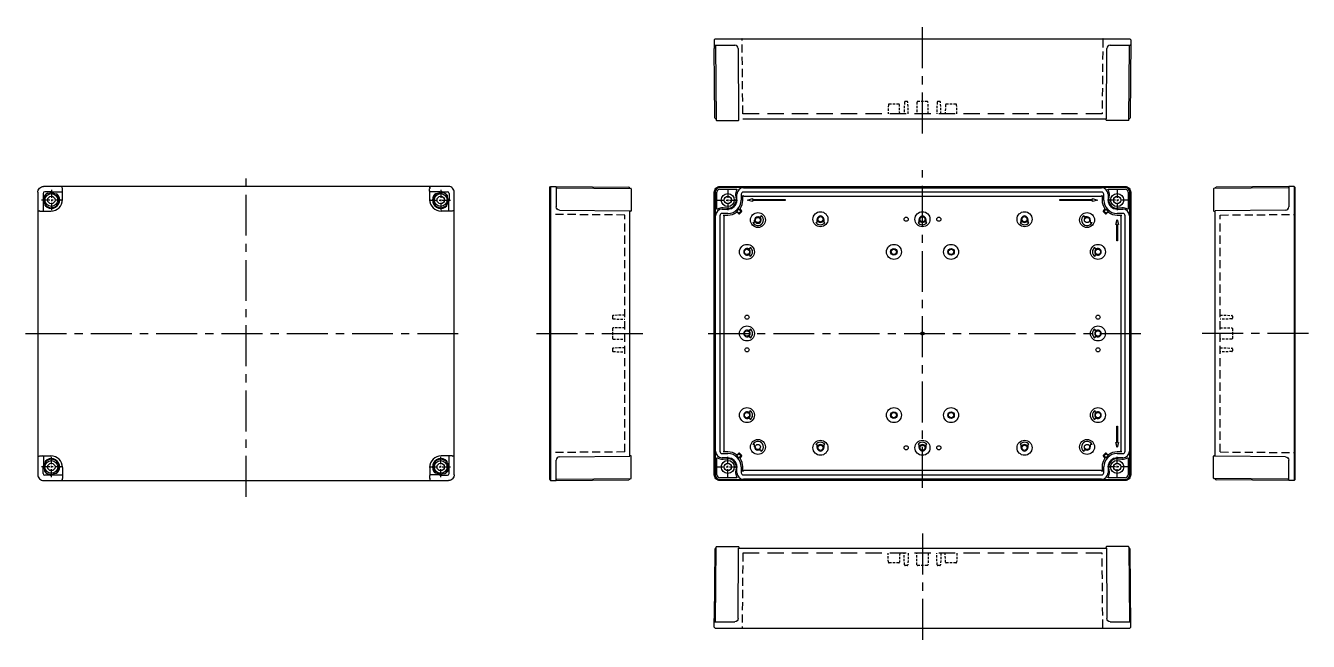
# Model space of a CAD drawing. Extents: x 0 to 785, y 1 to 378.
import ezdxf

# ---------------------------------------------------------------- set-up
doc = ezdxf.new("R2010")
doc.units = 0
doc.header["$LTSCALE"] = 20
doc.linetypes.add('CENTER', pattern=[2, 1.25, -0.25, 0.25, -0.25])
doc.linetypes.add('HIDDEN', pattern=[0.375, 0.25, -0.125])
for name, color, linetype in [('L1', 7, 'CONTINUOUS'), ('L2', 1, 'HIDDEN'), ('L6', 1, 'CENTER')]:
    doc.layers.add(name, color=color, linetype=linetype)

msp = doc.modelspace()

# ---------------------------------------------------------------- linework, layer by layer
at = {"layer": 'L1'}
for p, q in [((422.06, 369.78), (421.46, 369.19)), ((422.06, 369.78), (675.96, 369.78)), ((675.96, 369.78), (676.55, 369.19)), ((421.46, 369.19), (421.49, 365.78)), ((421.49, 365.78), (434.04, 365.78)), ((421.49, 365.78), (421.51, 363.8)), ((421.49, 365.78), (421.49, 365.78)), ((421.88, 321.28), (421.51, 363.8)), ((422.2, 365.49), (422.59, 320.08)), ((436.01, 363.8), (436.39, 320.78)), ((661.63, 320.78), (662.01, 363.8)), ((664.01, 365.78), (676.12, 365.78)), ((675.43, 320.08), (675.82, 365.49)), ((676.55, 369.19), (676.14, 321.28)), ((422.38, 320.78), (422.59, 320.78)), ((425.39, 319.78), (436.3, 319.78)), ((436.6, 320.08), (436.6, 320.78)), ((438.99, 320.78), (661.63, 320.78)), ((661.42, 320.08), (661.41, 320.78)), ((672.63, 319.78), (661.72, 319.78)), ((675.73, 320.79), (675.43, 320.79)), ((7.13, 275.76), (7.13, 102.67)), ((10.32, 275.03), (10.32, 271.75)), ((258.72, 279.26), (10.63, 279.26)), ((14.65, 276.08), (11.37, 276.08)), ((13.21, 275.12), (14.72, 275.38)), ((15.91, 276.08), (14.65, 276.08)), ((15.9, 275.79), (15.89, 275.66)), ((15.89, 275.66), (15.89, 275.65)), ((15.89, 275.65), (15.89, 275.43)), ((15.89, 275.43), (18.11, 274.84)), ((15.91, 275.82), (15.9, 275.79)), ((15.91, 276.08), (16.1, 275.89)), ((15.91, 276.08), (15.91, 275.82)), ((16.1, 275.89), (21.94, 275.89)), ((22.05, 278.84), (21.68, 279.21)), ((21.75, 278.14), (21.97, 278.14)), ((21.94, 275.89), (22.17, 276.12)), ((21.97, 276.12), (22.19, 276.21)), ((22.17, 276.12), (21.97, 276.12)), ((22.17, 271.22), (22.17, 276.12)), ((22.19, 276.21), (22.27, 276.42)), ((22.27, 276.42), (22.27, 277.84)), ((247.08, 276.42), (247.08, 277.84)), ((247.17, 276.21), (247.08, 276.42)), ((247.38, 276.12), (247.17, 276.21)), ((247.18, 271.22), (247.18, 276.12)), ((247.18, 276.12), (247.38, 276.12)), ((247.42, 275.89), (247.18, 276.12)), ((247.31, 278.84), (247.68, 279.21)), ((247.6, 278.14), (247.38, 278.14)), ((253.25, 275.89), (247.42, 275.89)), ((253.47, 275.43), (251.25, 274.84)), ((253.45, 276.08), (253.25, 275.89)), ((253.45, 276.08), (254.71, 276.08)), ((253.45, 276.08), (253.45, 275.82)), ((253.45, 275.82), (253.45, 275.79)), ((253.45, 275.79), (253.47, 275.66)), ((253.47, 275.66), (253.47, 275.65)), ((253.47, 275.65), (253.47, 275.43)), ((256.15, 275.12), (254.64, 275.38)), ((254.71, 276.08), (257.99, 276.08)), ((259.04, 275.03), (259.04, 271.75)), ((262.22, 102.67), (262.22, 275.76)), ((320.66, 278.67), (321.26, 279.26)), ((320.66, 99.77), (320.66, 278.67)), ((321.26, 279.26), (321.26, 99.17)), ((321.26, 279.26), (324.66, 279.23)), ((324.66, 279.23), (369.17, 278.84)), ((324.66, 275.73), (324.66, 266.71)), ((324.96, 278.53), (370.36, 278.13)), ((370.66, 275.33), (370.66, 264.43)), ((421.46, 102.67), (421.46, 275.76)), ((422.06, 275.77), (422.06, 102.67)), ((423.06, 265.63), (423.06, 275.77)), ((424.96, 279.26), (673.05, 279.26)), ((673.06, 278.67), (424.96, 278.67)), ((424.96, 277.67), (435.1, 277.67)), ((439.36, 278.49), (658.66, 278.49)), ((658.66, 275.84), (439.36, 275.84)), ((662.92, 277.67), (673.06, 277.67)), ((674.96, 275.77), (674.96, 265.63)), ((675.96, 102.67), (675.96, 275.77)), ((676.55, 275.76), (676.55, 102.67)), ((727.36, 275.33), (727.36, 264.43)), ((773.06, 278.53), (727.65, 278.13)), ((728.36, 278.34), (728.36, 278.14)), ((773.36, 279.23), (728.85, 278.84)), ((776.76, 279.26), (773.36, 279.23)), ((773.36, 275.73), (773.36, 266.71)), ((776.76, 279.26), (776.76, 99.17)), ((777.36, 278.67), (776.76, 279.26)), ((777.36, 99.77), (777.36, 278.67)), ((10.31, 271.74), (10.31, 270.49)), ((10.57, 270.49), (10.31, 270.49)), ((10.51, 270.29), (10.31, 270.49)), ((10.51, 264.46), (10.51, 270.29)), ((10.61, 270.49), (10.57, 270.49)), ((10.73, 270.5), (10.61, 270.49)), ((10.75, 270.51), (10.73, 270.5)), ((10.97, 270.51), (10.75, 270.51)), ((11.56, 268.29), (10.97, 270.51)), ((11.01, 271.67), (11.28, 273.18)), ((257.8, 268.29), (258.39, 270.51)), ((258.35, 271.67), (258.08, 273.18)), ((258.39, 270.51), (258.61, 270.51)), ((258.61, 270.51), (258.62, 270.5)), ((258.62, 270.5), (258.75, 270.49)), ((258.75, 270.49), (258.79, 270.49)), ((258.79, 270.49), (259.04, 270.49)), ((258.85, 270.29), (259.04, 270.49)), ((258.85, 264.46), (258.85, 270.29)), ((259.04, 271.74), (259.04, 270.49)), ((434.54, 273.87), (434.82, 271.59)), ((435.34, 270.97), (435.34, 274.47)), ((437.98, 274.47), (437.98, 270.97)), ((438.96, 270.97), (438.96, 273.84)), ((439.56, 273.24), (658.46, 273.24)), ((441.76, 270.97), (444.8, 271.87)), ((444.8, 270.07), (441.76, 270.97)), ((444.8, 271.87), (444.8, 271.27)), ((444.8, 271.27), (464.8, 271.27)), ((464.8, 270.67), (444.8, 270.67)), ((444.8, 270.67), (444.8, 270.07)), ((464.8, 271.27), (464.8, 270.67)), ((633.22, 271.27), (653.22, 271.27)), ((633.22, 270.67), (633.22, 271.27)), ((653.22, 270.67), (633.22, 270.67)), ((653.22, 271.87), (656.26, 270.97)), ((653.22, 271.27), (653.22, 271.87)), ((656.26, 270.97), (653.22, 270.07)), ((653.22, 270.07), (653.22, 270.67)), ((659.06, 273.84), (659.06, 270.97)), ((660.04, 270.97), (660.04, 274.47)), ((662.68, 274.47), (662.68, 270.97)), ((663.2, 271.59), (663.48, 273.87)), ((7.18, 264.71), (7.55, 264.34)), ((8.26, 264.42), (8.26, 264.64)), ((8.56, 264.12), (9.97, 264.12)), ((10.51, 264.46), (10.27, 264.22)), ((10.27, 264.42), (10.27, 264.22)), ((10.27, 264.22), (15.17, 264.22)), ((259.08, 264.22), (254.18, 264.22)), ((258.85, 264.46), (259.08, 264.22)), ((259.08, 264.42), (259.08, 264.22)), ((260.8, 264.12), (259.38, 264.12)), ((261.1, 264.42), (261.1, 264.64)), ((262.18, 264.71), (261.81, 264.34)), ((320.66, 266.22), (320.66, 266.22)), ((320.66, 265.87), (320.66, 265.87)), ((320.66, 262.74), (320.66, 262.74)), ((326.64, 264.71), (369.66, 264.34)), ((369.66, 114.09), (369.66, 264.34)), ((370.36, 264.13), (369.66, 264.12)), ((422.24, 117.07), (422.24, 261.37)), ((424.88, 261.37), (424.88, 117.07)), ((426.26, 265.39), (429.76, 265.39)), ((429.76, 262.74), (426.26, 262.74)), ((429.14, 265.9), (426.85, 266.18)), ((426.89, 261.76), (429.76, 261.76)), ((427.49, 117.27), (427.49, 261.16)), ((436.56, 262.49), (435.44, 263.44)), ((436.54, 263.02), (435.45, 263.93)), ((436.8, 265.27), (437.71, 264.18)), ((437.69, 263.78), (436.95, 263.03)), ((438.22, 263.76), (436.97, 262.51)), ((437.29, 265.29), (438.23, 264.16)), ((448.21, 260.72), (450.21, 260.72)), ((450.21, 260.72), (450.21, 260.86)), ((647.78, 260.69), (647.78, 261.45)), ((647.81, 260.72), (647.78, 260.69)), ((649.48, 260.69), (647.78, 260.69)), ((647.81, 260.86), (647.81, 260.72)), ((647.81, 260.72), (649.81, 260.72)), ((659.79, 264.16), (660.73, 265.29)), ((661.05, 262.51), (659.8, 263.76)), ((660.31, 264.18), (661.22, 265.27)), ((661.07, 263.03), (660.33, 263.78)), ((662.58, 263.44), (661.46, 262.49)), ((662.57, 263.93), (661.48, 263.02)), ((668.26, 265.39), (671.76, 265.39)), ((671.76, 262.74), (668.26, 262.74)), ((668.26, 261.76), (671.13, 261.76)), ((671.17, 266.18), (668.88, 265.9)), ((670.53, 261.16), (670.53, 117.27)), ((673.14, 117.07), (673.14, 261.37)), ((675.78, 261.37), (675.78, 117.07)), ((727.65, 264.13), (728.36, 264.12)), ((771.37, 264.71), (728.36, 264.34)), ((728.36, 114.09), (728.36, 264.34)), ((777.36, 266.22), (777.36, 266.22)), ((777.36, 265.87), (777.36, 265.87)), ((777.36, 262.74), (777.36, 262.74)), ((445.69, 257.22), (446.21, 257.22)), ((446.21, 257.22), (446.21, 258.72)), ((484.32, 257.2), (484.52, 257.2)), ((484.52, 257.2), (484.52, 258.98)), ((488.5, 258.98), (488.5, 257.2)), ((488.5, 257.2), (488.7, 257.2)), ((547.04, 257.19), (546.28, 257.19)), ((546.82, 257.2), (547.02, 257.2)), ((547.02, 257.2), (547.02, 258.98)), ((547.02, 257.2), (547.04, 257.19)), ((547.04, 258.88), (547.04, 257.19)), ((550.98, 257.19), (550.98, 258.88)), ((551, 257.2), (550.98, 257.19)), ((551.74, 257.19), (550.98, 257.19)), ((551, 258.98), (551, 257.2)), ((551, 257.2), (551.2, 257.2)), ((609.54, 257.19), (608.78, 257.19)), ((609.32, 257.2), (609.52, 257.2)), ((609.52, 257.2), (609.52, 258.98)), ((609.52, 257.2), (609.54, 257.19)), ((609.54, 258.88), (609.54, 257.19)), ((613.48, 257.19), (613.48, 258.88)), ((613.5, 257.2), (613.48, 257.19)), ((614.24, 257.19), (613.48, 257.19)), ((613.5, 258.98), (613.5, 257.2)), ((613.5, 257.2), (613.7, 257.2)), ((651.81, 258.72), (651.81, 257.22)), ((651.81, 257.22), (652.33, 257.22)), ((667.36, 255.93), (668.26, 258.97)), ((667.96, 255.93), (667.36, 255.93)), ((667.96, 245.93), (667.96, 255.93)), ((668.26, 258.97), (669.16, 255.93)), ((668.56, 255.93), (668.56, 245.93)), ((669.16, 255.93), (668.56, 255.93)), ((668.56, 245.93), (667.96, 245.93)), ((441.75, 241.2), (443.52, 241.2)), ((443.52, 237.23), (441.75, 237.23)), ((443.52, 241.2), (443.52, 241.4)), ((443.52, 237.03), (443.52, 237.23)), ((654.5, 241.4), (654.5, 241.2)), ((654.5, 241.2), (656.27, 241.2)), ((654.5, 237.23), (654.5, 237.03)), ((656.27, 237.23), (654.5, 237.23)), ((441.75, 191.2), (443.52, 191.2)), ((443.52, 191.2), (443.52, 191.4)), ((654.5, 191.4), (654.5, 191.2)), ((654.5, 191.2), (656.27, 191.2)), ((443.52, 187.23), (441.75, 187.23)), ((443.52, 187.03), (443.52, 187.23)), ((654.5, 187.23), (654.5, 187.03)), ((656.27, 187.23), (654.5, 187.23)), ((441.75, 141.2), (443.52, 141.2)), ((443.52, 137.23), (441.75, 137.23)), ((443.52, 141.2), (443.52, 141.4)), ((443.52, 137.03), (443.52, 137.23)), ((654.5, 141.4), (654.5, 141.2)), ((654.5, 141.2), (656.27, 141.2)), ((654.5, 137.23), (654.5, 137.03)), ((656.27, 137.23), (654.5, 137.23)), ((667.96, 122.5), (667.96, 132.5)), ((667.96, 132.5), (668.56, 132.5)), ((668.56, 132.5), (668.56, 122.5)), ((446.21, 121.22), (445.69, 121.22)), ((446.21, 119.72), (446.21, 121.22)), ((484.52, 121.23), (484.32, 121.23)), ((484.52, 119.45), (484.52, 121.23)), ((488.7, 121.23), (488.5, 121.23)), ((488.5, 121.23), (488.5, 119.45)), ((547.02, 121.23), (546.82, 121.23)), ((547.02, 119.45), (547.02, 121.23)), ((551.2, 121.23), (551, 121.23)), ((551, 121.23), (551, 119.45)), ((609.52, 121.23), (609.32, 121.23)), ((609.52, 119.45), (609.52, 121.23)), ((613.7, 121.23), (613.5, 121.23)), ((613.5, 121.23), (613.5, 119.45)), ((652.33, 121.22), (651.81, 121.22)), ((651.81, 121.22), (651.81, 119.72)), ((667.36, 122.5), (667.96, 122.5)), ((668.26, 119.47), (667.36, 122.5)), ((669.16, 122.5), (668.26, 119.47)), ((668.56, 122.5), (669.16, 122.5)), ((7.18, 113.72), (7.55, 114.09)), ((8.26, 114.01), (8.26, 113.79)), ((8.56, 114.31), (9.97, 114.31)), ((10.27, 114.01), (10.27, 114.21)), ((10.51, 113.98), (10.27, 114.21)), ((10.27, 114.21), (15.17, 114.21)), ((10.51, 113.98), (10.51, 108.14)), ((11.56, 110.15), (10.97, 107.93)), ((259.08, 114.21), (254.18, 114.21)), ((257.8, 110.15), (258.39, 107.93)), ((258.85, 113.98), (259.08, 114.21)), ((258.85, 113.98), (258.85, 108.14)), ((259.08, 114.01), (259.08, 114.21)), ((260.8, 114.31), (259.38, 114.31)), ((261.1, 114.01), (261.1, 113.79)), ((262.18, 113.72), (261.81, 114.09)), ((320.66, 115.69), (320.66, 115.69)), ((320.66, 112.57), (320.66, 112.57)), ((320.66, 112.21), (320.66, 112.21)), ((324.66, 102.7), (324.66, 111.72)), ((326.64, 113.72), (369.66, 114.09)), ((370.36, 114.3), (369.66, 114.31)), ((370.66, 103.1), (370.66, 114)), ((423.06, 102.67), (423.06, 112.8)), ((426.26, 115.69), (429.76, 115.69)), ((429.76, 113.04), (426.26, 113.04)), ((426.85, 112.25), (429.14, 112.53)), ((429.76, 116.67), (426.89, 116.67)), ((435.44, 114.99), (436.56, 115.94)), ((435.45, 114.5), (436.54, 115.42)), ((437.71, 114.25), (436.8, 113.16)), ((436.95, 115.4), (437.69, 114.65)), ((436.97, 115.92), (438.22, 114.67)), ((438.23, 114.27), (437.29, 113.14)), ((450.21, 117.72), (448.21, 117.72)), ((450.21, 117.57), (450.21, 117.72)), ((647.81, 117.72), (647.81, 117.57)), ((649.81, 117.72), (647.81, 117.72)), ((660.73, 113.14), (659.79, 114.27)), ((659.8, 114.67), (661.05, 115.92)), ((661.22, 113.16), (660.31, 114.25)), ((660.33, 114.65), (661.07, 115.4)), ((661.46, 115.94), (662.58, 114.99)), ((661.48, 115.42), (662.57, 114.5)), ((671.13, 116.67), (668.26, 116.67)), ((668.26, 115.69), (671.76, 115.69)), ((671.76, 113.04), (668.26, 113.04)), ((668.88, 112.53), (671.17, 112.25)), ((674.96, 112.8), (674.96, 102.67)), ((727.36, 103.1), (727.36, 114)), ((727.65, 114.3), (728.36, 114.31)), ((771.37, 113.72), (728.36, 114.09)), ((773.36, 102.7), (773.36, 111.72)), ((777.36, 115.69), (777.36, 115.69)), ((777.36, 112.57), (777.36, 112.57)), ((777.36, 112.21), (777.36, 112.21)), ((10.51, 108.14), (10.31, 107.94)), ((10.31, 106.69), (10.31, 107.94)), ((10.57, 107.94), (10.31, 107.94)), ((10.32, 103.4), (10.32, 106.68)), ((10.61, 107.94), (10.57, 107.94)), ((10.73, 107.93), (10.61, 107.94)), ((10.75, 107.93), (10.73, 107.93)), ((10.97, 107.93), (10.75, 107.93)), ((11.01, 106.76), (11.28, 105.25)), ((14.65, 102.35), (11.37, 102.35)), ((13.21, 103.31), (14.72, 103.05)), ((15.91, 102.35), (14.65, 102.35)), ((15.89, 103), (18.11, 103.6)), ((15.89, 102.78), (15.89, 103)), ((15.89, 102.77), (15.89, 102.78)), ((15.9, 102.65), (15.89, 102.77)), ((15.91, 102.61), (15.9, 102.65)), ((15.91, 102.35), (15.91, 102.61)), ((15.91, 102.35), (16.1, 102.55)), ((16.1, 102.55), (21.94, 102.55)), ((21.94, 102.55), (22.17, 102.31)), ((21.97, 102.31), (22.19, 102.22)), ((22.17, 102.31), (21.97, 102.31)), ((22.17, 107.21), (22.17, 102.31)), ((22.19, 102.22), (22.27, 102.01)), ((247.17, 102.22), (247.08, 102.01)), ((247.38, 102.31), (247.17, 102.22)), ((247.18, 107.21), (247.18, 102.31)), ((247.42, 102.55), (247.18, 102.31)), ((247.18, 102.31), (247.38, 102.31)), ((253.25, 102.55), (247.42, 102.55)), ((253.47, 103), (251.25, 103.6)), ((253.45, 102.35), (253.25, 102.55)), ((253.45, 102.65), (253.47, 102.77)), ((253.45, 102.61), (253.45, 102.65)), ((253.45, 102.35), (253.45, 102.61)), ((253.45, 102.35), (254.71, 102.35)), ((253.47, 102.78), (253.47, 103)), ((253.47, 102.77), (253.47, 102.78)), ((256.15, 103.31), (254.64, 103.05)), ((254.71, 102.35), (257.99, 102.35)), ((258.35, 106.76), (258.08, 105.25)), ((258.39, 107.93), (258.61, 107.93)), ((258.61, 107.93), (258.62, 107.93)), ((258.62, 107.93), (258.75, 107.94)), ((258.75, 107.94), (258.79, 107.94)), ((258.79, 107.94), (259.04, 107.94)), ((258.85, 108.14), (259.04, 107.94)), ((259.04, 106.69), (259.04, 107.94)), ((259.04, 103.4), (259.04, 106.68)), ((434.82, 106.84), (434.54, 104.56)), ((435.34, 103.97), (435.34, 107.47)), ((437.98, 107.47), (437.98, 103.97)), ((438.96, 104.6), (438.96, 107.47)), ((439.36, 102.59), (658.66, 102.59)), ((658.46, 105.2), (439.56, 105.2)), ((659.06, 107.47), (659.06, 104.6)), ((660.04, 103.97), (660.04, 107.47)), ((662.68, 107.47), (662.68, 103.97)), ((663.48, 104.56), (663.2, 106.84)), ((10.63, 99.17), (258.72, 99.17)), ((22.05, 99.59), (21.68, 99.22)), ((21.75, 100.29), (21.97, 100.29)), ((22.27, 102.01), (22.27, 100.59)), ((247.08, 102.01), (247.08, 100.59)), ((247.31, 99.59), (247.68, 99.22)), ((247.6, 100.29), (247.38, 100.29)), ((320.66, 99.77), (321.26, 99.17)), ((321.26, 99.17), (324.66, 99.2)), ((324.66, 99.2), (369.17, 99.59)), ((324.96, 99.9), (370.36, 100.3)), ((435.1, 100.77), (424.96, 100.77)), ((424.96, 99.77), (673.06, 99.77)), ((673.05, 99.17), (424.96, 99.17)), ((658.66, 99.94), (439.36, 99.94)), ((673.06, 100.77), (662.92, 100.77)), ((773.06, 99.9), (727.65, 100.3)), ((773.36, 99.2), (728.85, 99.59)), ((776.76, 99.17), (773.36, 99.2)), ((777.36, 99.77), (776.76, 99.17)), ((421.88, 57.15), (421.51, 14.63)), ((422.2, 12.95), (422.59, 58.35)), ((422.38, 57.65), (422.59, 57.65)), ((425.39, 58.65), (436.3, 58.65)), ((436.01, 14.63), (436.39, 57.65)), ((436.39, 57.65), (661.63, 57.65)), ((436.6, 58.35), (436.6, 57.65)), ((661.42, 58.35), (661.41, 57.65)), ((661.63, 57.65), (662.01, 14.63)), ((672.63, 58.65), (661.72, 58.65)), ((675.43, 58.35), (675.82, 12.95)), ((675.73, 57.64), (675.43, 57.64)), ((676.55, 9.24), (676.14, 57.15)), ((421.46, 9.24), (421.49, 12.65)), ((422.06, 8.65), (421.46, 9.24)), ((421.49, 12.65), (421.51, 14.63)), ((421.49, 12.65), (434.01, 12.65)), ((421.49, 12.65), (421.49, 12.65)), ((422.06, 8.65), (675.96, 8.65)), ((664.01, 12.65), (676.12, 12.65)), ((675.96, 8.65), (676.55, 9.24))]:
    msp.add_line(p, q, dxfattribs=at)
for points in [[(421.46, 369.19), (421.46, 369.19), (421.46, 369.19)], [(676.55, 369.19), (676.55, 369.19), (676.55, 369.19)], [(422.29, 320.79), (422, 320.96), (421.88, 321.28)], [(422.38, 320.78), (422.29, 320.79)], [(422.89, 319.78), (422.91, 319.78), (422.94, 319.78), (423, 319.78), (423.08, 319.78), (423.19, 319.78), (423.31, 319.78), (423.46, 319.78), (423.63, 319.78), (423.81, 319.78), (424, 319.78), (424.21, 319.78), (424.44, 319.78), (424.67, 319.78), (424.91, 319.78), (425.15, 319.78), (425.39, 319.78)], [(675.13, 319.78), (675.11, 319.78), (675.08, 319.78), (675.02, 319.78), (674.94, 319.78), (674.83, 319.78), (674.7, 319.78), (674.56, 319.78), (674.39, 319.78), (674.21, 319.78), (674.01, 319.78), (673.8, 319.78), (673.58, 319.78), (673.35, 319.78), (673.11, 319.78), (672.87, 319.78), (672.63, 319.78)], [(676.14, 321.28), (676.02, 320.96), (675.73, 320.79)], [(7.13, 275.77), (7.2, 276.44), (7.4, 277.1), (7.73, 277.71), (8.16, 278.24), (8.68, 278.66), (9.29, 278.99), (9.96, 279.19), (10.63, 279.26)], [(7.13, 275.76), (7.13, 275.76), (7.13, 275.77)], [(10.63, 279.26), (10.63, 279.26), (10.63, 279.26)], [(12.67, 275.04), (12.94, 275.08), (13.21, 275.12)], [(21.75, 278.14), (21.93, 278.19), (22.04, 278.34)], [(22.27, 277.84), (22.19, 278.05), (21.97, 278.14)], [(22.04, 278.34), (22.05, 278.44)], [(22.05, 278.44), (22.05, 278.73), (22.05, 278.84)], [(247.08, 277.84), (247.17, 278.05), (247.38, 278.14)], [(247.3, 278.44), (247.3, 278.73), (247.31, 278.84)], [(247.32, 278.34), (247.3, 278.44)], [(247.6, 278.14), (247.43, 278.19), (247.32, 278.34)], [(256.69, 275.04), (256.42, 275.08), (256.15, 275.12)], [(258.73, 279.26), (258.73, 279.26), (258.72, 279.26)], [(262.22, 275.77), (262.16, 276.44), (261.96, 277.1), (261.63, 277.71), (261.2, 278.24), (260.68, 278.66), (260.07, 278.99), (259.4, 279.19), (258.73, 279.26)], [(262.22, 275.76), (262.22, 275.76), (262.22, 275.77)], [(324.66, 279.23), (324.66, 279.06), (324.66, 278.56), (324.66, 277.79), (324.66, 276.81), (324.66, 275.73)], [(369.65, 278.44), (369.48, 278.73), (369.17, 278.84)], [(369.66, 278.34), (369.65, 278.44)], [(369.66, 278.14), (369.66, 278.19), (369.66, 278.34)], [(369.66, 278.14), (369.66, 278.14), (369.66, 278.14)], [(370.66, 277.83), (370.66, 277.82), (370.66, 277.78), (370.66, 277.72), (370.66, 277.64), (370.66, 277.54), (370.66, 277.41), (370.66, 277.26), (370.66, 277.1), (370.66, 276.92), (370.66, 276.72), (370.66, 276.51), (370.66, 276.29), (370.66, 276.06), (370.66, 275.82), (370.66, 275.58), (370.66, 275.33)], [(421.46, 275.77), (421.53, 276.44), (421.73, 277.1), (422.06, 277.71), (422.49, 278.24), (423.01, 278.66), (423.62, 278.99), (424.29, 279.19), (424.96, 279.26)], [(421.46, 275.76), (421.46, 275.76), (421.46, 275.77)], [(424.96, 279.26), (424.96, 279.26), (424.96, 279.26)], [(435.1, 277.67), (435.13, 277.66), (435.22, 277.64), (435.31, 277.58), (435.37, 277.49), (435.4, 277.38), (435.38, 277.26), (435.35, 277.2)], [(662.67, 277.2), (662.64, 277.27), (662.62, 277.39), (662.65, 277.5), (662.73, 277.59), (662.81, 277.65), (662.9, 277.67), (662.92, 277.67)], [(673.05, 279.26), (673.06, 279.26), (673.06, 279.26)], [(673.06, 279.26), (673.73, 279.19), (674.4, 278.99), (675.01, 278.66), (675.53, 278.24), (675.96, 277.71), (676.29, 277.1), (676.49, 276.44), (676.55, 275.77)], [(676.55, 275.77), (676.55, 275.76), (676.55, 275.76)], [(727.36, 277.83), (727.36, 277.82), (727.36, 277.78), (727.36, 277.72), (727.36, 277.64), (727.36, 277.54), (727.36, 277.41), (727.36, 277.26), (727.36, 277.1), (727.36, 276.92), (727.36, 276.72), (727.36, 276.51), (727.36, 276.29), (727.36, 276.06), (727.36, 275.82), (727.36, 275.58), (727.36, 275.33)], [(728.36, 278.34), (728.37, 278.44)], [(728.36, 278.34), (728.37, 278.44)], [(728.36, 278.14), (728.36, 278.19), (728.36, 278.34)], [(728.36, 278.14), (728.36, 278.14), (728.36, 278.14)], [(728.37, 278.44), (728.54, 278.73), (728.85, 278.84)], [(728.37, 278.44), (728.54, 278.73), (728.85, 278.84)], [(773.36, 279.23), (773.36, 279.06), (773.36, 278.56), (773.36, 277.79), (773.36, 276.81), (773.36, 275.73)], [(11.28, 273.18), (11.32, 273.45), (11.35, 273.73)], [(11.75, 267.44), (11.7, 267.66), (11.65, 267.87), (11.61, 268.08), (11.56, 268.29)], [(18.11, 274.84), (18.31, 274.79), (18.52, 274.74), (18.74, 274.7), (18.96, 274.65)], [(251.25, 274.84), (251.04, 274.79), (250.83, 274.74), (250.62, 274.7), (250.4, 274.65)], [(257.61, 267.44), (257.66, 267.66), (257.71, 267.87), (257.75, 268.08), (257.8, 268.29)], [(258.08, 273.18), (258.04, 273.45), (258.01, 273.73)], [(439.56, 273.24), (439.14, 273.41), (438.96, 273.84)], [(659.06, 273.84), (658.88, 273.41), (658.46, 273.24)], [(7.55, 264.34), (7.67, 264.34), (7.96, 264.34)], [(7.96, 264.34), (8.05, 264.36)], [(8.05, 264.36), (8.2, 264.47), (8.26, 264.64)], [(8.26, 264.42), (8.34, 264.21), (8.56, 264.12)], [(9.97, 264.12), (10.19, 264.21), (10.27, 264.42)], [(259.38, 264.12), (259.17, 264.21), (259.08, 264.42)], [(261.1, 264.42), (261.01, 264.21), (260.8, 264.12)], [(261.31, 264.36), (261.16, 264.47), (261.1, 264.64)], [(261.4, 264.34), (261.31, 264.36)], [(261.81, 264.34), (261.69, 264.34), (261.4, 264.34)], [(320.66, 265.33), (320.66, 265.33)], [(423.53, 265.38), (423.46, 265.34), (423.37, 265.33), (423.29, 265.34), (423.2, 265.38), (423.11, 265.46), (423.07, 265.56), (423.06, 265.63)], [(426.89, 261.76), (427.31, 261.59), (427.49, 261.16)], [(435.44, 263.44), (435.39, 263.47), (435.3, 263.5), (435.22, 263.51), (435.13, 263.48), (435.07, 263.45)], [(435.08, 263.94), (435.14, 263.98), (435.23, 264), (435.31, 263.99), (435.4, 263.96), (435.45, 263.93)], [(436.95, 263.03), (436.75, 262.95), (436.54, 263.02)], [(436.8, 265.27), (436.78, 265.3), (436.73, 265.4), (436.73, 265.52), (436.77, 265.63), (436.79, 265.65)], [(437.27, 265.65), (437.26, 265.64), (437.22, 265.53), (437.23, 265.41), (437.27, 265.31), (437.29, 265.29)], [(437.71, 264.18), (437.78, 263.98), (437.69, 263.78)], [(448.54, 260.69), (448.46, 260.7), (448.38, 260.71), (448.29, 260.71), (448.21, 260.72)], [(450.21, 261.38), (450.24, 261.45)], [(450.21, 260.86), (450.21, 260.97), (450.21, 261.08), (450.21, 261.17), (450.21, 261.25), (450.21, 261.3), (450.21, 261.35), (450.21, 261.37), (450.21, 261.38)], [(647.78, 261.45), (647.81, 261.38)], [(647.81, 261.38), (647.81, 261.37), (647.81, 261.35), (647.81, 261.3), (647.81, 261.25), (647.81, 261.17), (647.81, 261.08), (647.81, 260.97), (647.81, 260.86)], [(649.81, 260.72), (649.73, 260.71), (649.64, 260.71), (649.56, 260.7), (649.48, 260.69)], [(660.33, 263.78), (660.24, 263.98), (660.31, 264.18)], [(660.73, 265.29), (660.74, 265.3), (660.79, 265.41), (660.8, 265.53), (660.76, 265.63), (660.75, 265.65)], [(661.48, 263.02), (661.27, 262.95), (661.07, 263.03)], [(661.23, 265.65), (661.25, 265.61), (661.29, 265.5), (661.28, 265.39), (661.23, 265.28), (661.22, 265.27)], [(662.57, 263.93), (662.63, 263.97), (662.72, 264), (662.8, 264), (662.89, 263.97), (662.94, 263.94)], [(662.95, 263.45), (662.9, 263.48), (662.81, 263.5), (662.73, 263.5), (662.64, 263.48), (662.58, 263.44)], [(670.53, 261.16), (670.71, 261.59), (671.13, 261.76)], [(674.96, 265.63), (674.95, 265.54), (674.89, 265.44), (674.8, 265.36), (674.72, 265.33), (674.63, 265.33), (674.55, 265.35), (674.49, 265.38)], [(777.36, 265.33), (777.36, 265.33)], [(445.17, 257.19), (445.24, 257.21)], [(445.24, 257.21), (445.25, 257.21), (445.27, 257.21), (445.31, 257.21), (445.36, 257.21), (445.43, 257.22), (445.51, 257.22), (445.6, 257.22), (445.69, 257.22)], [(446.21, 258.72), (446.21, 258.63), (446.22, 258.55), (446.23, 258.47), (446.24, 258.38)], [(483.78, 257.19), (483.81, 257.2)], [(483.81, 257.2), (483.82, 257.2), (483.84, 257.2), (483.88, 257.2), (483.94, 257.2), (484.01, 257.2), (484.1, 257.2), (484.21, 257.2), (484.32, 257.2)], [(484.52, 258.98), (484.53, 258.93), (484.54, 258.88)], [(488.48, 258.88), (488.49, 258.93), (488.5, 258.98)], [(488.7, 257.2), (488.81, 257.2), (488.92, 257.2), (489.01, 257.2), (489.08, 257.2), (489.14, 257.2), (489.18, 257.2), (489.2, 257.2), (489.21, 257.2)], [(489.21, 257.2), (489.24, 257.19)], [(546.28, 257.19), (546.31, 257.2)], [(546.31, 257.2), (546.32, 257.2), (546.34, 257.2), (546.38, 257.2), (546.44, 257.2), (546.51, 257.2), (546.6, 257.2), (546.71, 257.2), (546.82, 257.2)], [(547.02, 258.98), (547.03, 258.93), (547.04, 258.88)], [(550.98, 258.88), (550.99, 258.93), (551, 258.98)], [(551.2, 257.2), (551.31, 257.2), (551.42, 257.2), (551.51, 257.2), (551.58, 257.2), (551.64, 257.2), (551.68, 257.2), (551.7, 257.2), (551.71, 257.2)], [(551.71, 257.2), (551.74, 257.19)], [(608.78, 257.19), (608.81, 257.2)], [(608.81, 257.2), (608.82, 257.2), (608.84, 257.2), (608.88, 257.2), (608.94, 257.2), (609.01, 257.2), (609.1, 257.2), (609.21, 257.2), (609.32, 257.2)], [(609.52, 258.98), (609.53, 258.93), (609.54, 258.88)], [(613.48, 258.88), (613.49, 258.93), (613.5, 258.98)], [(613.7, 257.2), (613.81, 257.2), (613.92, 257.2), (614.01, 257.2), (614.08, 257.2), (614.14, 257.2), (614.18, 257.2), (614.2, 257.2), (614.21, 257.2)], [(614.21, 257.2), (614.24, 257.19)], [(652.33, 257.22), (652.42, 257.22), (652.51, 257.22), (652.59, 257.22), (652.66, 257.21), (652.71, 257.21), (652.75, 257.21), (652.77, 257.21), (652.78, 257.21)], [(652.78, 257.21), (652.85, 257.19)], [(441.84, 241.19), (441.79, 241.2), (441.75, 241.2)], [(441.75, 237.23), (441.79, 237.24), (441.84, 237.24)], [(443.52, 241.4), (443.52, 241.52), (443.52, 241.63), (443.52, 241.71), (443.52, 241.79), (443.53, 241.85), (443.53, 241.89), (443.53, 241.91), (443.53, 241.92)], [(443.53, 236.51), (443.53, 236.52), (443.53, 236.54), (443.53, 236.59), (443.52, 236.64), (443.52, 236.72), (443.52, 236.81), (443.52, 236.92), (443.52, 237.03)], [(443.53, 241.92), (443.54, 241.95)], [(443.54, 236.48), (443.53, 236.51)], [(654.48, 241.95), (654.49, 241.92)], [(654.49, 236.51), (654.48, 236.48)], [(654.49, 241.92), (654.49, 241.91), (654.49, 241.89), (654.49, 241.85), (654.49, 241.79), (654.49, 241.71), (654.5, 241.63), (654.5, 241.52), (654.5, 241.4)], [(654.5, 237.03), (654.5, 236.92), (654.5, 236.81), (654.49, 236.72), (654.49, 236.64), (654.49, 236.59), (654.49, 236.54), (654.49, 236.52), (654.49, 236.51)], [(656.27, 241.2), (656.22, 241.2), (656.18, 241.19)], [(656.18, 237.24), (656.22, 237.24), (656.27, 237.23)], [(441.84, 191.19), (441.79, 191.2), (441.75, 191.2)], [(443.52, 191.4), (443.52, 191.52), (443.52, 191.63), (443.52, 191.71), (443.52, 191.79), (443.53, 191.85), (443.53, 191.89), (443.53, 191.91), (443.53, 191.92)], [(443.53, 191.92), (443.54, 191.95)], [(654.48, 191.95), (654.49, 191.92)], [(654.49, 191.92), (654.49, 191.91), (654.49, 191.89), (654.49, 191.85), (654.49, 191.79), (654.49, 191.71), (654.5, 191.63), (654.5, 191.52), (654.5, 191.4)], [(656.27, 191.2), (656.22, 191.2), (656.18, 191.19)], [(441.75, 187.23), (441.79, 187.24), (441.84, 187.24)], [(443.53, 186.51), (443.53, 186.52), (443.53, 186.54), (443.53, 186.59), (443.52, 186.64), (443.52, 186.72), (443.52, 186.81), (443.52, 186.92), (443.52, 187.03)], [(443.54, 186.48), (443.53, 186.51)], [(654.49, 186.51), (654.48, 186.48)], [(654.5, 187.03), (654.5, 186.92), (654.5, 186.81), (654.49, 186.72), (654.49, 186.64), (654.49, 186.59), (654.49, 186.54), (654.49, 186.52), (654.49, 186.51)], [(656.18, 187.24), (656.22, 187.24), (656.27, 187.23)], [(443.52, 141.4), (443.52, 141.52), (443.52, 141.63), (443.52, 141.71), (443.52, 141.79), (443.53, 141.85), (443.53, 141.89), (443.53, 141.91), (443.53, 141.92)], [(443.53, 141.92), (443.54, 141.95)], [(654.48, 141.95), (654.49, 141.92)], [(654.49, 141.92), (654.49, 141.91), (654.49, 141.89), (654.49, 141.85), (654.49, 141.79), (654.49, 141.71), (654.5, 141.63), (654.5, 141.52), (654.5, 141.4)], [(441.84, 141.19), (441.79, 141.2), (441.75, 141.2)], [(441.75, 137.23), (441.79, 137.24), (441.84, 137.24)], [(443.53, 136.51), (443.53, 136.52), (443.53, 136.54), (443.53, 136.59), (443.52, 136.64), (443.52, 136.72), (443.52, 136.81), (443.52, 136.92), (443.52, 137.03)], [(443.54, 136.48), (443.53, 136.51)], [(654.49, 136.51), (654.48, 136.48)], [(654.5, 137.03), (654.5, 136.92), (654.5, 136.81), (654.49, 136.72), (654.49, 136.64), (654.49, 136.59), (654.49, 136.54), (654.49, 136.52), (654.49, 136.51)], [(656.27, 141.2), (656.22, 141.2), (656.18, 141.19)], [(656.18, 137.24), (656.22, 137.24), (656.27, 137.23)], [(445.24, 121.22), (445.17, 121.24)], [(445.69, 121.22), (445.6, 121.22), (445.51, 121.22), (445.43, 121.22), (445.36, 121.22), (445.31, 121.22), (445.27, 121.22), (445.25, 121.22), (445.24, 121.22)], [(483.81, 121.23), (483.78, 121.24)], [(484.32, 121.23), (484.21, 121.23), (484.1, 121.23), (484.01, 121.23), (483.94, 121.23), (483.88, 121.23), (483.84, 121.23), (483.82, 121.23), (483.81, 121.23)], [(484.54, 119.55), (484.53, 119.5), (484.52, 119.45)], [(488.5, 119.45), (488.49, 119.5), (488.48, 119.55)], [(489.21, 121.23), (489.2, 121.23), (489.18, 121.23), (489.14, 121.23), (489.08, 121.23), (489.01, 121.23), (488.92, 121.23), (488.81, 121.23), (488.7, 121.23)], [(489.24, 121.24), (489.21, 121.23)], [(546.31, 121.23), (546.28, 121.24)], [(546.82, 121.23), (546.71, 121.23), (546.6, 121.23), (546.51, 121.23), (546.44, 121.23), (546.38, 121.23), (546.34, 121.23), (546.32, 121.23), (546.31, 121.23)], [(547.04, 119.55), (547.03, 119.5), (547.02, 119.45)], [(551, 119.45), (550.99, 119.5), (550.98, 119.55)], [(551.71, 121.23), (551.7, 121.23), (551.68, 121.23), (551.64, 121.23), (551.58, 121.23), (551.51, 121.23), (551.42, 121.23), (551.31, 121.23), (551.2, 121.23)], [(551.74, 121.24), (551.71, 121.23)], [(608.81, 121.23), (608.78, 121.24)], [(609.32, 121.23), (609.21, 121.23), (609.1, 121.23), (609.01, 121.23), (608.94, 121.23), (608.88, 121.23), (608.84, 121.23), (608.82, 121.23), (608.81, 121.23)], [(609.54, 119.55), (609.53, 119.5), (609.52, 119.45)], [(613.5, 119.45), (613.49, 119.5), (613.48, 119.55)], [(614.21, 121.23), (614.2, 121.23), (614.18, 121.23), (614.14, 121.23), (614.08, 121.23), (614.01, 121.23), (613.92, 121.23), (613.81, 121.23), (613.7, 121.23)], [(614.24, 121.24), (614.21, 121.23)], [(652.78, 121.22), (652.77, 121.22), (652.75, 121.22), (652.71, 121.22), (652.66, 121.22), (652.59, 121.22), (652.51, 121.22), (652.42, 121.22), (652.33, 121.22)], [(652.85, 121.24), (652.78, 121.22)], [(7.55, 114.09), (7.67, 114.09), (7.96, 114.09)], [(7.96, 114.09), (8.05, 114.07)], [(8.05, 114.07), (8.2, 113.97), (8.26, 113.79)], [(8.26, 114.01), (8.34, 114.22), (8.56, 114.31)], [(9.97, 114.31), (10.19, 114.22), (10.27, 114.01)], [(11.75, 110.99), (11.7, 110.77), (11.65, 110.56), (11.61, 110.35), (11.56, 110.15)], [(257.61, 110.99), (257.66, 110.77), (257.71, 110.56), (257.75, 110.35), (257.8, 110.15)], [(259.38, 114.31), (259.17, 114.22), (259.08, 114.01)], [(261.1, 114.01), (261.01, 114.22), (260.8, 114.31)], [(261.31, 114.07), (261.16, 113.97), (261.1, 113.79)], [(261.4, 114.09), (261.31, 114.07)], [(261.81, 114.09), (261.69, 114.09), (261.4, 114.09)], [(320.66, 113.1), (320.66, 113.1)], [(423.06, 112.8), (423.07, 112.89), (423.13, 112.99), (423.21, 113.07), (423.3, 113.1), (423.39, 113.1), (423.48, 113.08), (423.53, 113.05)], [(427.49, 117.27), (427.31, 116.84), (426.89, 116.67)], [(435.07, 114.98), (435.12, 114.95), (435.21, 114.93), (435.29, 114.93), (435.38, 114.95), (435.44, 114.99)], [(435.45, 114.5), (435.39, 114.46), (435.3, 114.44), (435.22, 114.44), (435.13, 114.46), (435.08, 114.49)], [(436.54, 115.42), (436.75, 115.49), (436.95, 115.4)], [(436.79, 112.79), (436.76, 112.82), (436.73, 112.93), (436.74, 113.04), (436.79, 113.15), (436.8, 113.16)], [(437.29, 113.14), (437.27, 113.12), (437.22, 113.01), (437.22, 112.89), (437.27, 112.79), (437.27, 112.78)], [(437.69, 114.65), (437.78, 114.45), (437.71, 114.25)], [(450.21, 117.06), (450.21, 117.06), (450.21, 117.09), (450.21, 117.13), (450.21, 117.18), (450.21, 117.26), (450.21, 117.35), (450.21, 117.46), (450.21, 117.57)], [(450.24, 116.98), (450.21, 117.06)], [(647.81, 117.06), (647.78, 116.98)], [(647.81, 117.57), (647.81, 117.46), (647.81, 117.35), (647.81, 117.26), (647.81, 117.18), (647.81, 117.13), (647.81, 117.09), (647.81, 117.06), (647.81, 117.06)], [(660.31, 114.25), (660.24, 114.45), (660.33, 114.65)], [(660.75, 112.78), (660.76, 112.79), (660.8, 112.9), (660.79, 113.02), (660.75, 113.12), (660.73, 113.14)], [(661.07, 115.4), (661.27, 115.49), (661.48, 115.42)], [(661.22, 113.16), (661.24, 113.13), (661.29, 113.03), (661.29, 112.92), (661.25, 112.81), (661.23, 112.79)], [(662.94, 114.49), (662.88, 114.46), (662.79, 114.43), (662.71, 114.44), (662.62, 114.47), (662.57, 114.5)], [(662.58, 114.99), (662.63, 114.96), (662.72, 114.93), (662.8, 114.93), (662.89, 114.95), (662.95, 114.98)], [(671.13, 116.67), (670.71, 116.84), (670.53, 117.27)], [(674.49, 113.05), (674.56, 113.09), (674.65, 113.1), (674.73, 113.1), (674.82, 113.06), (674.91, 112.97), (674.95, 112.87), (674.96, 112.8)], [(777.36, 113.1), (777.36, 113.1)], [(7.13, 102.67), (7.2, 101.99), (7.4, 101.33), (7.73, 100.72), (8.16, 100.2), (8.68, 99.77), (9.29, 99.44), (9.96, 99.24), (10.63, 99.17)], [(7.13, 102.67), (7.13, 102.67), (7.13, 102.67)], [(11.28, 105.25), (11.32, 104.98), (11.35, 104.7)], [(12.67, 103.39), (12.94, 103.35), (13.21, 103.31)], [(18.11, 103.6), (18.31, 103.64), (18.52, 103.69), (18.74, 103.74), (18.96, 103.78)], [(251.25, 103.6), (251.04, 103.64), (250.83, 103.69), (250.62, 103.74), (250.4, 103.78)], [(256.69, 103.39), (256.42, 103.35), (256.15, 103.31)], [(258.08, 105.25), (258.04, 104.98), (258.01, 104.7)], [(262.22, 102.67), (262.16, 101.99), (261.96, 101.33), (261.63, 100.72), (261.2, 100.2), (260.68, 99.77), (260.07, 99.44), (259.4, 99.24), (258.73, 99.17)], [(262.22, 102.67), (262.22, 102.67), (262.22, 102.67)], [(324.66, 99.2), (324.66, 99.37), (324.66, 99.87), (324.66, 100.64), (324.66, 101.62), (324.66, 102.7)], [(370.66, 100.6), (370.66, 100.61), (370.66, 100.65), (370.66, 100.71), (370.66, 100.79), (370.66, 100.89), (370.66, 101.02), (370.66, 101.17), (370.66, 101.33), (370.66, 101.51), (370.66, 101.71), (370.66, 101.92), (370.66, 102.14), (370.66, 102.37), (370.66, 102.61), (370.66, 102.85), (370.66, 103.1)], [(424.96, 99.17), (424.29, 99.24), (423.62, 99.44), (423.01, 99.77), (422.49, 100.2), (422.06, 100.72), (421.73, 101.33), (421.53, 101.99), (421.46, 102.67)], [(421.46, 102.67), (421.46, 102.67), (421.46, 102.67)], [(438.96, 104.6), (439.14, 105.02), (439.56, 105.2)], [(658.46, 105.2), (658.88, 105.02), (659.06, 104.6)], [(676.55, 102.67), (676.49, 101.99), (676.29, 101.33), (675.96, 100.72), (675.53, 100.2), (675.01, 99.77), (674.4, 99.44), (673.73, 99.24), (673.06, 99.17)], [(676.55, 102.67), (676.55, 102.67), (676.55, 102.67)], [(727.36, 100.6), (727.36, 100.61), (727.36, 100.65), (727.36, 100.71), (727.36, 100.79), (727.36, 100.89), (727.36, 101.02), (727.36, 101.17), (727.36, 101.33), (727.36, 101.51), (727.36, 101.71), (727.36, 101.92), (727.36, 102.14), (727.36, 102.37), (727.36, 102.61), (727.36, 102.85), (727.36, 103.1)], [(773.36, 99.2), (773.36, 99.37), (773.36, 99.87), (773.36, 100.64), (773.36, 101.62), (773.36, 102.7)], [(10.63, 99.17), (10.63, 99.17), (10.63, 99.17)], [(21.75, 100.29), (21.93, 100.24), (22.04, 100.09)], [(22.27, 100.59), (22.19, 100.38), (21.97, 100.29)], [(22.04, 100.09), (22.05, 100)], [(22.05, 100), (22.05, 99.71), (22.05, 99.59)], [(247.08, 100.59), (247.17, 100.38), (247.38, 100.29)], [(247.32, 100.09), (247.3, 100)], [(247.3, 100), (247.3, 99.71), (247.31, 99.59)], [(247.6, 100.29), (247.43, 100.24), (247.32, 100.09)], [(258.73, 99.17), (258.73, 99.17), (258.72, 99.17)], [(369.65, 100), (369.48, 99.71), (369.17, 99.59)], [(369.66, 100.09), (369.65, 100)], [(369.66, 100.29), (369.66, 100.24), (369.66, 100.09)], [(369.66, 100.29), (369.66, 100.29), (369.66, 100.29)], [(424.96, 99.17), (424.96, 99.17), (424.96, 99.17)], [(435.35, 101.23), (435.38, 101.16), (435.4, 101.05), (435.37, 100.93), (435.29, 100.84), (435.21, 100.79), (435.12, 100.77), (435.1, 100.77)], [(662.92, 100.77), (662.89, 100.77), (662.8, 100.79), (662.71, 100.85), (662.65, 100.94), (662.62, 101.05), (662.64, 101.17), (662.67, 101.23)], [(673.06, 99.17), (673.06, 99.17), (673.05, 99.17)], [(728.36, 100.29), (728.36, 100.24), (728.36, 100.09)], [(728.36, 100.29), (728.36, 100.29), (728.36, 100.29)], [(728.36, 100.09), (728.37, 100)], [(728.37, 100), (728.54, 99.71), (728.85, 99.59)], [(422.29, 57.64), (422, 57.47), (421.88, 57.15)], [(422.38, 57.65), (422.29, 57.64)], [(422.89, 58.65), (422.91, 58.65), (422.94, 58.65), (423, 58.65), (423.08, 58.65), (423.19, 58.65), (423.31, 58.65), (423.46, 58.65), (423.63, 58.65), (423.81, 58.65), (424, 58.65), (424.21, 58.65), (424.44, 58.65), (424.67, 58.65), (424.91, 58.65), (425.15, 58.65), (425.39, 58.65)], [(675.13, 58.65), (675.11, 58.65), (675.08, 58.65), (675.02, 58.65), (674.94, 58.65), (674.83, 58.65), (674.7, 58.65), (674.56, 58.65), (674.39, 58.65), (674.21, 58.65), (674.01, 58.65), (673.8, 58.65), (673.58, 58.65), (673.35, 58.65), (673.11, 58.65), (672.87, 58.65), (672.63, 58.65)], [(676.14, 57.15), (676.02, 57.47), (675.73, 57.64)], [(421.46, 9.24), (421.46, 9.24), (421.46, 9.24)], [(676.55, 9.24), (676.55, 9.24), (676.55, 9.24)]]:
    msp.add_lwpolyline(points, dxfattribs=at)
for centre, radius in [((15.43, 270.97), 3.9), ((15.43, 270.97), 2.27), ((253.93, 270.97), 3.9), ((253.93, 270.97), 2.27), ((429.76, 270.97), 4), ((429.76, 270.97), 2.25), ((668.26, 270.97), 4), ((668.26, 270.97), 2.25), ((448.21, 258.72), 4.59), ((448.21, 258.72), 1.6), ((486.51, 259.22), 4.59), ((486.51, 259.22), 1.6), ((539.01, 259.22), 1.26), ((549.01, 259.22), 4.59), ((549.01, 259.22), 1.6), ((559.01, 259.22), 1.26), ((611.51, 259.22), 4.59), ((611.51, 259.22), 1.6), ((649.81, 258.72), 4.59), ((649.81, 258.72), 1.6), ((441.51, 239.22), 4.59), ((531.51, 239.22), 4.59), ((566.51, 239.22), 4.59), ((656.51, 239.22), 4.59), ((441.51, 239.22), 1.6), ((531.51, 239.22), 2), ((531.51, 239.22), 1.6), ((566.51, 239.22), 2), ((566.51, 239.22), 1.6), ((656.51, 239.22), 1.6), ((441.51, 199.22), 1.26), ((656.51, 199.22), 1.26), ((441.51, 189.22), 4.59), ((441.51, 189.22), 1.6), ((549.01, 189.22), 1), ((656.51, 189.22), 4.59), ((656.51, 189.22), 1.6), ((441.51, 179.22), 1.26), ((656.51, 179.22), 1.26), ((441.51, 139.22), 4.59), ((531.51, 139.22), 4.59), ((566.51, 139.22), 4.59), ((656.51, 139.22), 4.59), ((441.51, 139.22), 1.6), ((531.51, 139.22), 2), ((531.51, 139.22), 1.6), ((566.51, 139.22), 2), ((566.51, 139.22), 1.6), ((656.51, 139.22), 1.6), ((448.21, 119.72), 4.59), ((448.21, 119.72), 1.6), ((486.51, 119.22), 4.59), ((486.51, 119.22), 1.6), ((539.01, 119.22), 1.26), ((549.01, 119.22), 4.59), ((549.01, 119.22), 1.6), ((559.01, 119.22), 1.26), ((611.51, 119.22), 4.59), ((611.51, 119.22), 1.6), ((649.81, 119.72), 4.59), ((649.81, 119.72), 1.6), ((15.43, 107.47), 3.9), ((253.93, 107.47), 3.9), ((429.76, 107.47), 4), ((668.26, 107.47), 4), ((15.43, 107.47), 2.27), ((253.93, 107.47), 2.27), ((429.76, 107.47), 2.25), ((668.26, 107.47), 2.25)]:
    msp.add_circle(centre, radius, dxfattribs=at)
for centre, radius, start, end in [((421.9, 365.48), 0.3, 89.93835, 90), ((421.9, 365.48), 0.3, 0.5, 89.93835), ((676.12, 365.48), 0.3, 90, 179.5), ((422.89, 320.08), 0.3, 180.5, 270), ((436.3, 320.08), 0.3, 270, 359.5), ((661.72, 320.08), 0.3, 180.5, 270), ((675.13, 320.08), 0.3, 270, 359.5), ((11.37, 275.03), 1.05, 90, 180), ((15.43, 270.97), 4.71, 118.11238, 151.88762), ((15.43, 270.97), 4.93, 124.1232, 145.8768), ((14.61, 275.72), 0.359, 288.14021, 83.23195), ((254.75, 275.72), 0.359, 96.76805, 251.85979), ((253.93, 270.97), 4.71, 28.11238, 61.88762), ((253.93, 270.97), 4.93, 34.1232, 55.8768), ((257.99, 275.03), 1.05, 360, 90), ((324.96, 278.83), 0.3, 180, 269.5), ((370.36, 277.83), 0.3, 0, 89.5), ((424.96, 275.77), 2.9, 90, 180), ((424.96, 275.77), 1.9, 90, 180), ((439.36, 274.47), 4.85, 145.76658, 187), ((439.36, 274.47), 4.02, 90, 180), ((439.36, 274.47), 1.38, 90, 180), ((658.66, 274.47), 4.02, 0, 90), ((658.66, 274.47), 1.38, 0, 90), ((658.66, 274.47), 4.85, 353, 34.23342), ((673.06, 275.77), 2.9, 0, 90), ((673.06, 275.77), 1.9, 0, 90), ((727.66, 277.83), 0.3, 90.5, 180), ((773.06, 278.83), 0.3, 270.5, 360), ((10.67, 271.8), 0.362, 188.35983, 340.26801), ((15.43, 270.97), 4.71, 214.70048, 55.29952), ((15.43, 270.97), 5.1, 223.77813, 46.22187), ((15.17, 271.22), 7, 270, 0), ((254.18, 271.22), 7, 180, 270), ((253.93, 270.97), 5.1, 133.77813, 316.22187), ((253.93, 270.97), 4.71, 124.70048, 325.29952), ((258.69, 271.8), 0.362, 199.73199, 351.64017), ((429.76, 270.97), 5.1, 263, 7), ((429.76, 270.97), 5.58, 270, 0), ((429.76, 270.97), 8.22, 270, 0), ((429.76, 270.97), 9.2, 324.74474, 0), ((668.26, 270.97), 9.2, 180, 215.25526), ((668.26, 270.97), 8.22, 180, 270), ((668.26, 270.97), 5.58, 180, 270), ((668.26, 270.97), 5.1, 173, 277), ((320.96, 262.46), 0.3, 180, 180.09423), ((370.36, 264.43), 0.3, 270.5, 0), ((426.26, 261.37), 4.02, 90, 180), ((426.26, 261.37), 4.85, 83, 124.23342), ((426.26, 261.37), 1.38, 90, 180), ((429.76, 270.97), 9.2, 270, 305.25526), ((429.76, 270.97), 8.81, 307.12532, 322.87468), ((436.76, 262.72), 0.3, 230, 315), ((438, 263.97), 0.3, 315, 40), ((448.21, 258.72), 3.4, 206.67402, 53.42911), ((448.21, 258.72), 2, 90, 180), ((448.21, 258.72), 2, 189.58591, 80.41409), ((486.51, 259.22), 2, 353.22569, 186.77431), ((549.01, 259.22), 2, 353.22569, 186.77431), ((611.51, 259.22), 2, 353.22569, 186.77431), ((649.81, 258.72), 3.4, 126.57089, 333.32598), ((649.81, 258.72), 2, 360, 90), ((660.01, 263.97), 0.3, 140, 225), ((661.26, 262.72), 0.3, 225, 310), ((668.26, 270.97), 8.81, 217.12532, 232.87468), ((668.26, 270.97), 9.2, 234.74474, 270), ((671.76, 261.37), 4.85, 55.76658, 97), ((671.76, 261.37), 4.02, 0, 90), ((671.76, 261.37), 1.38, 0, 90), ((727.66, 264.43), 0.3, 180, 269.5), ((777.06, 262.46), 0.3, 359.90577, 0), ((486.51, 259.22), 3.4, 216.57089, 323.42911), ((486.51, 259.22), 2, 189.58591, 350.41409), ((549.01, 259.22), 3.4, 216.57089, 323.42911), ((549.01, 259.22), 2, 189.58591, 350.41409), ((611.51, 259.22), 3.4, 216.57089, 323.42911), ((611.51, 259.22), 2, 189.58591, 350.41409), ((441.51, 239.22), 2, 83.22569, 276.77431), ((441.51, 239.22), 2, 279.58591, 80.41409), ((441.51, 239.22), 3.4, 306.57089, 53.42911), ((656.51, 239.22), 3.4, 126.57089, 233.42911), ((656.51, 239.22), 2, 99.58591, 260.41409), ((656.51, 239.22), 2, 263.22569, 96.77431), ((441.51, 189.22), 2, 83.22569, 276.77431), ((441.51, 189.22), 2, 279.58591, 80.41409), ((441.51, 189.22), 3.4, 306.57089, 53.42911), ((656.51, 189.22), 3.4, 126.57089, 233.42911), ((656.51, 189.22), 2, 99.58591, 260.41409), ((656.51, 189.22), 2, 263.22569, 96.77431), ((441.51, 139.22), 3.4, 306.57089, 53.42911), ((656.51, 139.22), 3.4, 126.57089, 233.42911), ((441.51, 139.22), 2, 83.22569, 276.77431), ((441.51, 139.22), 2, 279.58591, 80.41409), ((656.51, 139.22), 2, 99.58591, 260.41409), ((656.51, 139.22), 2, 263.22569, 96.77431), ((448.21, 119.72), 3.4, 306.57089, 153.32598), ((448.21, 119.72), 2, 180, 270), ((486.51, 119.22), 3.4, 36.57089, 143.42911), ((486.51, 119.22), 2, 173.22569, 6.77431), ((486.51, 119.22), 2, 9.58591, 170.41409), ((549.01, 119.22), 3.4, 36.57089, 143.42911), ((549.01, 119.22), 2, 173.22569, 6.77431), ((549.01, 119.22), 2, 9.58591, 170.41409), ((611.51, 119.22), 3.4, 36.57089, 143.42911), ((611.51, 119.22), 2, 173.22569, 6.77431), ((611.51, 119.22), 2, 9.58591, 170.41409), ((649.81, 119.72), 3.4, 26.67402, 233.42911), ((649.81, 119.72), 2, 270, 360), ((15.43, 107.47), 4.71, 304.70048, 145.29952), ((15.43, 107.47), 5.1, 313.77813, 136.22187), ((15.17, 107.21), 7, 0, 90), ((254.18, 107.21), 7, 90, 180), ((253.93, 107.47), 5.1, 43.77813, 226.22187), ((253.93, 107.47), 4.71, 34.70048, 235.29952), ((320.96, 115.97), 0.3, 179.90577, 180), ((370.36, 114), 0.3, 0, 89.5), ((426.26, 117.07), 4.02, 180, 270), ((426.26, 117.07), 4.85, 235.76658, 277), ((426.26, 117.07), 1.38, 180, 270), ((429.76, 107.47), 5.1, 353, 97), ((429.76, 107.47), 9.2, 54.74474, 90), ((429.76, 107.47), 8.22, 0, 90), ((429.76, 107.47), 5.58, 0, 90), ((429.76, 107.47), 8.81, 37.12532, 52.87468), ((436.76, 115.71), 0.3, 45, 130), ((429.76, 107.47), 9.2, 0, 35.25526), ((438, 114.46), 0.3, 320, 45), ((668.26, 107.47), 9.2, 144.74474, 180), ((660.01, 114.46), 0.3, 135, 220), ((668.26, 107.47), 8.22, 90, 180), ((661.26, 115.71), 0.3, 50, 135), ((668.26, 107.47), 8.81, 127.12532, 142.87468), ((668.26, 107.47), 5.58, 90, 180), ((668.26, 107.47), 9.2, 90, 125.25526), ((668.26, 107.47), 5.1, 83, 187), ((671.76, 117.07), 4.85, 263, 304.23342), ((671.76, 117.07), 1.38, 270, 0), ((671.76, 117.07), 4.02, 270, 0), ((727.66, 114), 0.3, 90.5, 180), ((777.06, 115.97), 0.3, 0, 0.09423), ((10.67, 106.64), 0.362, 19.73199, 171.64017), ((11.37, 103.4), 1.05, 180, 270), ((15.43, 107.47), 4.71, 208.11238, 241.88762), ((15.43, 107.47), 4.93, 214.1232, 235.8768), ((14.61, 102.71), 0.359, 276.76805, 71.85979), ((254.75, 102.71), 0.359, 108.14021, 263.23195), ((253.93, 107.47), 4.71, 298.11238, 331.88762), ((253.93, 107.47), 4.93, 304.1232, 325.8768), ((257.99, 103.4), 1.05, 270, 0), ((258.69, 106.64), 0.362, 8.35983, 160.26801), ((424.96, 102.67), 2.9, 180, 270), ((424.96, 102.67), 1.9, 180, 270), ((439.36, 103.97), 4.85, 173, 214.23342), ((439.36, 103.97), 4.02, 180, 270), ((439.36, 103.97), 1.38, 180, 270), ((658.66, 103.97), 4.02, 270, 0), ((658.66, 103.97), 1.38, 270, 0), ((658.66, 103.97), 4.85, 325.76658, 7), ((673.06, 102.67), 1.9, 270, 0), ((673.06, 102.67), 2.9, 270, 0), ((324.96, 99.6), 0.3, 90.5, 180), ((370.36, 100.6), 0.3, 270.5, 0), ((727.66, 100.6), 0.3, 180, 269.5), ((773.06, 99.6), 0.3, 0, 89.5), ((422.89, 58.35), 0.3, 90, 179.5), ((436.3, 58.35), 0.3, 0.5, 90), ((661.72, 58.35), 0.3, 90, 179.5), ((675.13, 58.35), 0.3, 0.5, 90), ((421.9, 12.95), 0.3, 270.06165, 359.5), ((421.9, 12.95), 0.3, 270, 270.06165), ((676.12, 12.95), 0.3, 180.5, 270)]:
    msp.add_arc(centre, radius, start, end, dxfattribs=at)
for centre, major_axis, start_param, end_param in [((434.01, 363.78), (-2, 0), -3.132866, -1.570796), ((664.01, 363.78), (-2, 0), -1.570796, -0.008726), ((771.36, 266.71), (0, 2), -3.132866, -1.570796), ((326.66, 111.72), (0, -2), -3.132866, -1.570796)]:
    msp.add_ellipse(centre, major_axis=major_axis, ratio=0.999962, start_param=start_param, end_param=end_param, dxfattribs=at)
at = {"layer": 'L1', "extrusion": (0, 0, -1)}
for centre, major_axis, start_param, end_param in [((326.66, 266.71), (0, 2), -3.132866, -1.570796), ((771.36, 111.72), (0, -2), -3.132866, -1.570796), ((434.01, 14.65), (-2, 0), -3.132866, -1.570796), ((664.01, 14.65), (-2, 0), -1.570796, -0.008726)]:
    msp.add_ellipse(centre, major_axis=major_axis, ratio=0.999962, start_param=start_param, end_param=end_param, dxfattribs=at)
at = {"layer": 'L2'}
for p, q in [((438.96, 323.78), (438.56, 369.49)), ((659.46, 369.49), (659.06, 323.78)), ((366.66, 261.76), (320.96, 262.16)), ((366.66, 116.67), (366.66, 261.76)), ((731.36, 261.76), (777.06, 262.16)), ((731.36, 116.67), (731.36, 261.76)), ((366.66, 116.67), (320.96, 116.27)), ((731.36, 116.67), (777.06, 116.27)), ((438.96, 54.65), (438.56, 8.95)), ((659.46, 8.95), (659.06, 54.65))]:
    msp.add_line(p, q, dxfattribs=at)
at = {"layer": 'L2', "ltscale": 0.3}
for p, q in [((537.94, 330.89), (537.75, 323.78)), ((539.68, 331.28), (538.34, 331.28)), ((540.27, 323.78), (540.08, 330.89)), ((545.64, 330.89), (545.45, 323.78)), ((551.98, 331.28), (546.04, 331.28)), ((552.57, 323.78), (552.38, 330.89)), ((557.94, 330.89), (557.75, 323.78)), ((559.68, 331.28), (558.34, 331.28)), ((560.27, 323.78), (560.08, 330.89)), ((528.1, 329.29), (527.95, 323.78)), ((534.52, 329.68), (528.5, 329.68)), ((535.07, 323.78), (534.92, 329.29)), ((563.1, 329.29), (562.95, 323.78)), ((569.52, 329.68), (563.5, 329.68)), ((570.07, 323.78), (569.92, 329.29)), ((359.16, 199.89), (359.16, 198.54)), ((366.66, 200.47), (359.55, 200.29)), ((359.55, 198.14), (366.66, 197.96)), ((731.36, 200.47), (738.47, 200.29)), ((738.47, 198.14), (731.36, 197.96)), ((738.86, 199.89), (738.86, 198.54)), ((359.16, 192.19), (359.16, 186.24)), ((366.66, 192.77), (359.55, 192.59)), ((731.36, 192.77), (738.47, 192.59)), ((738.86, 192.19), (738.86, 186.24)), ((359.55, 185.84), (366.66, 185.66)), ((738.47, 185.84), (731.36, 185.66)), ((359.16, 179.89), (359.16, 178.54)), ((366.66, 180.47), (359.55, 180.29)), ((359.55, 178.14), (366.66, 177.96)), ((731.36, 180.47), (738.47, 180.29)), ((738.47, 178.14), (731.36, 177.96)), ((738.86, 179.89), (738.86, 178.54)), ((528.1, 49.14), (527.95, 54.65)), ((534.52, 48.75), (528.5, 48.75)), ((535.07, 54.65), (534.92, 49.14)), ((537.94, 47.54), (537.75, 54.65)), ((539.68, 47.15), (538.34, 47.15)), ((540.27, 54.65), (540.08, 47.54)), ((545.64, 47.54), (545.45, 54.65)), ((551.98, 47.15), (546.04, 47.15)), ((552.57, 54.65), (552.38, 47.54)), ((557.94, 47.54), (557.75, 54.65)), ((559.68, 47.15), (558.34, 47.15)), ((560.27, 54.65), (560.08, 47.54)), ((563.1, 49.14), (562.95, 54.65)), ((569.52, 48.75), (563.5, 48.75)), ((570.07, 54.65), (569.92, 49.14))]:
    msp.add_line(p, q, dxfattribs=at)
at = {"layer": 'L2', "ltscale": 2}
for p, q in [((659.06, 323.78), (438.96, 323.78)), ((659.06, 54.65), (438.96, 54.65))]:
    msp.add_line(p, q, dxfattribs=at)
at = {"layer": 'L2'}
for centre, start, end in [((438.26, 369.48), 0.5, 89.86407), ((659.76, 369.48), 90.09567, 179.5)]:
    msp.add_arc(centre, 0.3, start, end, dxfattribs=at)
at = {"layer": 'L2', "ltscale": 0.3}
for centre, start, end in [((538.34, 330.88), 90, 178.5), ((539.68, 330.88), 1.5, 90), ((546.04, 330.88), 90, 178.5), ((551.98, 330.88), 1.5, 90), ((558.34, 330.88), 90, 178.5), ((559.68, 330.88), 1.5, 90), ((528.5, 329.28), 90, 178.5), ((534.52, 329.28), 1.5, 90), ((563.5, 329.28), 90, 178.5), ((569.52, 329.28), 1.5, 90), ((359.56, 199.89), 91.5, 180), ((359.56, 198.54), 180, 268.5), ((738.46, 199.89), 0, 88.5), ((738.46, 198.54), 271.5, 0), ((359.56, 192.19), 91.5, 180), ((738.46, 192.19), 0, 88.5), ((359.56, 186.24), 180, 268.5), ((738.46, 186.24), 271.5, 0), ((359.56, 179.89), 91.5, 180), ((359.56, 178.54), 180, 268.5), ((738.46, 179.89), 0, 88.5), ((738.46, 178.54), 271.5, 0), ((528.5, 49.15), 181.5, 270), ((534.52, 49.15), 270, 358.5), ((538.34, 47.55), 181.5, 270), ((539.68, 47.55), 270, 358.5), ((546.04, 47.55), 181.5, 270), ((551.98, 47.55), 270, 358.5), ((558.34, 47.55), 181.5, 270), ((559.68, 47.55), 270, 358.5), ((563.5, 49.15), 181.5, 270), ((569.52, 49.15), 270, 358.5)]:
    msp.add_arc(centre, 0.4, start, end, dxfattribs=at)
at = {"layer": 'L6'}
for p, q in [((549.01, 311.78), (549.01, 377.78)), ((134.68, 89.22), (134.68, 289.21)), ((549.01, 94.75), (549.01, 289.21)), ((-0.32, 189.22), (265.11, 189.22)), ((312.66, 189.22), (378.66, 189.22)), ((417.69, 189.22), (684.01, 189.22)), ((785.36, 189.22), (719.36, 189.22)), ((549.01, 66.65), (549.01, 0.65))]:
    msp.add_line(p, q, dxfattribs=at)
at = {"layer": 'L6', "ltscale": 0.2}
for p, q in [((15.43, 277.25), (15.43, 264.67)), ((253.93, 277.25), (253.93, 264.67)), ((429.76, 277.25), (429.76, 264.67)), ((668.26, 277.25), (668.26, 264.67)), ((22.46, 270.97), (8.46, 270.97)), ((246.9, 270.97), (260.9, 270.97)), ((422.73, 270.97), (436.73, 270.97)), ((675.29, 270.97), (661.29, 270.97)), ((15.43, 101.18), (15.43, 113.76)), ((253.93, 101.18), (253.93, 113.76)), ((429.76, 101.18), (429.76, 113.76)), ((668.26, 101.18), (668.26, 113.76)), ((22.46, 107.47), (8.46, 107.47)), ((246.9, 107.47), (260.9, 107.47)), ((422.73, 107.47), (436.73, 107.47)), ((675.29, 107.47), (661.29, 107.47))]:
    msp.add_line(p, q, dxfattribs=at)

doc.saveas('drawing.dxf')
